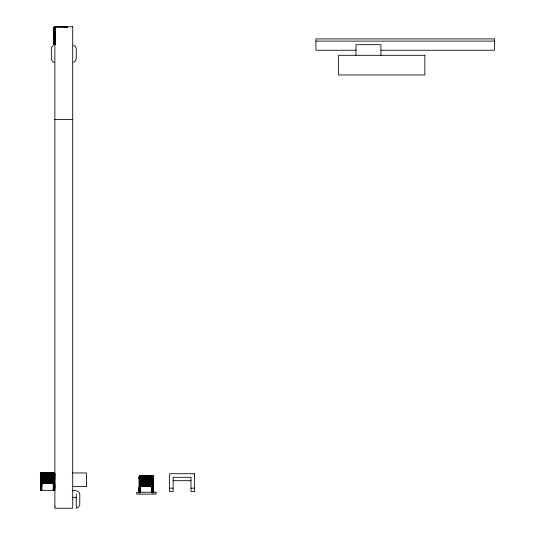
<?xml version="1.0" encoding="UTF-8"?>
<svg xmlns="http://www.w3.org/2000/svg" width="535" height="535" viewBox="0 0 535 535"><rect width="100%" height="100%" fill="white"/><g stroke="black" fill="none" stroke-linecap="round" stroke-linejoin="round"><path stroke-width="0.8" d="M40.861 481.741C40.413 481.045 39.543 475.762 41.87 474.986L53.279 474.986C55.459 474.652 54.182 475.02 53.279 476.779L53.279 472.512L54.289 472.933L54.69 473.789L54.69 490.348L40.439 490.348L40.439 484.944L41.516 483.312L53.279 483.212C54.931 483.185 55.112 487.994 54.289 485.499M54.289 481.741C54.63 481.092 55.774 473.903 53.279 475.822L41.87 475.822L40.439 476.284L40.713 476.698L41.87 476.431L41.87 472.512L40.861 472.947L40.439 474.284L40.459 473.729L40.948 472.873L41.87 473.943L41.87 474.986L40.566 475.187L40.513 473.502L41.643 472.532L53.654 472.586C54.476 472.425 55.212 474.812 54.289 473.769M41.87 473.502L41.543 476.779L41.643 473.943L40.8 473.02L41.87 473.943L41.743 474.866L41.014 474.933L40.573 473.361L41.429 472.586L41.87 472.512L40.948 472.873L41.87 473.502L53.279 473.502C54.878 472.331 55.426 475.354 54.289 475.849M53.935 44.626L53.935 39.222L55.366 37.49L55.366 44.626L53.935 44.626L53.935 39.222L54.356 38.841M53.928 490.348L53.928 483.54L54.71 483.486L54.169 483.821L54.122 490.348M67.29 27.064L55.366 26.951C54.088 26.262 53.781 29.291 53.955 28.007C54.035 27.091 54.924 26.737 55.265 27.733C55.52 31.311 52.738 26.884 55.366 26.79L67.524 27.004L66.775 27.071M139.809 492.782L139.762 486.97L139.22 487.144L139.22 492.768L139.22 488.094L140.464 486.389L152.154 486.368L153.043 487.117L153.485 488.529M153.331 478.738L153.331 478.056L140.645 478.136C138.411 479.186 138.879 475.929 140.645 475.662L152.435 475.735C153.565 475.709 153.685 478.477 153.331 476.545M139.374 479.24L139.24 478.457L152.06 478.484C154.087 479.527 154.04 475.354 152.06 476.652L140.645 476.652C140.471 480.544 138.264 474.819 140.645 476.083L152.06 476.083C154.02 475.441 154.254 479.607 152.06 478.711L139.22 478.658L139.374 476.618L140.645 475.735L139.287 476.652L139.374 478.738M152.709 492.782L152.709 486.683L153.485 486.636L153.331 485.92M40.861 484.215L40.713 486.783L40.439 483.994L41.095 483.673L41.222 486.783L41.362 483.413L40.439 483.486L40.981 483.821L41.028 490.348M54.142 38.721L54.209 41.055L53.935 38.273L54.59 37.952L54.717 41.055L54.858 37.691L53.935 37.764L54.476 38.099L54.523 44.626M41.429 472.599C41.529 471.857 38.761 476.424 41.87 475.561L54.69 475.475L54.637 473.508L53.493 472.532L54.71 475.943L54.316 476.197L54.71 476.645L54.316 476.197L54.664 476.391L54.289 476.685M66.775 26.944L67.617 27.064M139.495 487.425L139.495 492.782M139.729 476.023C142.598 477.514 137.034 479.547 140.324 479.928L140.645 479.581C141.795 477.24 140.17 474.09 139.22 477.086L153.485 477.086L152.281 475.682L140.645 475.822C138.846 475.468 138.612 479.052 140.645 478.29L152.06 478.29C154.287 478.685 153.411 475.755 152.274 475.682C154.281 476.545 153.17 478.678 152.06 479.928L152.06 475.662L152.903 478.043L153.485 478.364L152.06 478.711M40.439 490.348L40.72 484.282M40.439 476.645L40.907 475.541L40.459 475.307L41.683 474.866L40.473 475.475L41.014 475.762M54.55 486.783L54.71 483.994L54.055 483.673L53.928 486.783L53.788 483.413L54.71 483.486L54.055 483.673L54.122 486.783M153.331 489.926L153.485 487.144L152.943 486.97L152.896 492.782M54.403 473.06C54.965 475.709 54.476 475.936 54.289 473.421M41.643 490.348L41.596 483.272L40.439 482.965L54.71 482.965L53.279 483.212L53.279 490.348L53.507 486.783L54.69 486.783L54.617 484.763L54.71 490.348L54.704 485.238M153.478 488.381L153.485 492.768L153.331 487.96M41.87 472.786C40.359 474.063 39.837 477.2 41.87 475.14L53.279 475.14C55.279 475.929 54.951 472.158 53.279 472.786L41.87 472.786C41.202 471.984 41.362 474.157 41.222 472.672M40.861 486.656L40.439 487.666L40.887 483.968L40.439 483.994L40.861 486.783L40.439 487.766L40.861 486.536M54.356 30.127L53.935 29.913L55.366 30.1C52.196 32.087 57.058 24.757 53.955 28.027C54.276 30.395 53.386 34.855 54.356 36.019M54.924 26.864C56.108 26.289 52.403 29.345 55.366 29.144C53.868 26.596 55.399 24.383 55.366 30.709L53.935 31.057M54.69 486.783L54.289 484.57M41.683 474.866L41.262 474.873L40.713 476.698L40.513 473.502L41.422 472.713L41.87 473.294L40.566 476.157L41.87 475.334L53.279 475.334C55.058 475.956 54.583 474.291 53.279 475.14M40.6 486.783L40.647 484.442L40.459 486.783L41.643 486.783L41.683 483.239L40.439 482.965L41.87 483.212L41.87 490.348M55.366 29.612L53.935 30.923L55.038 31.057L55.179 29.144L53.935 29.759L53.995 27.82L55.366 26.79M55.138 44.626L55.179 37.517L53.935 37.243L55.52 37.243M140.424 492.782L140.464 486.389L139.22 486.114L153.485 486.114L152.328 486.422L152.281 492.782M139.22 486.114L140.551 486.368L140.424 489.926L140.377 486.422L139.22 486.114L140.645 486.362L140.424 489.926L139.24 489.926L139.314 487.913L139.22 488.529M152.06 478.29C154.087 479.106 153.645 475.321 152.06 477.086L152.381 479.928L153.217 479.848L152.709 477.086L153.458 476.845M54.51 473.228L41.87 472.933C40.874 473.241 40.125 475.321 41.663 474.986M54.356 28.047L53.955 28.449L55.332 26.864L54.356 28.215L53.935 30.221M53.279 490.348L53.373 483.219L54.71 482.965L53.553 483.272L53.507 490.348M53.279 475.561C55.52 475.896 54.61 472.325 53.279 472.672L41.63 472.632M153.485 486.114L152.154 486.368L152.074 492.702L152.06 486.362L153.485 486.114L152.248 486.389L152.107 492.782M40.861 475.849C39.771 475.668 41.215 474.518 41.402 474.873C39.884 475.06 40.827 472.679 41.837 472.586M53.935 30.923L54.102 29.338L55.179 29.144M139.374 478.912C139.174 477.22 141.394 478.23 140.324 479.928C140.458 474.846 139.127 481.607 139.354 476.504L139.287 492.782L139.24 476.872L139.809 476.07M40.459 486.783L40.493 484.924M53.935 37.243L55.272 37.497L55.138 41.055L55.092 37.55L53.935 37.243L55.366 37.49L55.138 41.055L53.955 41.055L54.028 39.042L54.008 41.055C54.483 36.306 53.246 42.158 54.356 39.771M139.227 488.381L139.24 489.926C139.441 485.125 138.986 490.241 139.374 488.636M41.028 486.783L41.095 483.673L40.439 483.486L41.516 483.312L41.643 486.783L41.87 483.212M54.523 41.055L54.59 37.952L53.935 37.764L55.011 37.584L55.138 41.055M53.721 490.348L53.788 483.413M139.374 489.926L139.428 487.592L139.374 489.926L139.314 487.913M139.809 489.926L139.869 486.823L139.22 486.636L140.29 486.455L140.424 489.926M152.502 492.782L152.569 486.562L153.485 486.636L153.471 489.926L152.281 489.926L152.154 486.368M54.55 473.943C54.523 476.872 52.203 472.993 54.436 473.943C54.597 477.113 52.196 471.743 54.316 473M54.289 486.656L54.71 487.766L54.169 483.821L54.71 483.994L54.349 484.121L54.289 490.348M152.936 479.882L152.06 476.083L152.896 475.996L153.471 477.32L153.471 476.899L153.07 476.083L152.709 476.217M153.331 486.362L152.943 486.97L153.07 489.926L153.043 487.117L153.485 487.144L153.13 487.271L153.07 492.782M41.429 490.348L41.516 483.312M54.924 44.626L55.011 37.584M140.203 492.782L140.29 486.455M54.349 484.121L54.436 486.783L54.503 484.442M54.209 41.055L54.296 38.4L53.935 38.273L54.476 38.099L54.356 44.626M40.713 486.783L40.8 484.121M139.374 479.681L139.374 484.991M139.635 492.782L139.668 487.117L139.22 487.144L139.575 487.271L139.495 489.926L139.428 487.592M153.331 484.991L153.331 479.681M41.643 486.783L41.777 483.219L40.439 482.965M53.373 483.219L53.507 486.783L53.634 483.312L54.71 483.486M53.721 472.586C52.718 472.305 56.911 474.953 53.634 473.167C52.831 474.873 54.175 474.766 54.436 476.698L53.881 476.759C52.885 474.712 56.65 474.772 53.721 472.739M152.281 489.926L152.415 486.455L153.485 486.636L152.836 486.823L152.709 489.926L152.569 486.562M153.204 476.317L152.06 476.444L152.06 478.136L152.06 477.086L152.816 476.886M53.955 40.413L53.935 40.841L54.356 40.038M53.935 39.657L53.988 39.202M53.955 40.7L53.935 41.135L54.356 40.272M40.861 485.76L40.439 486.857L40.861 485.994M40.861 485.499L40.459 486.422M139.374 489.211L139.22 490.006L139.374 489.458M139.374 488.936L139.24 489.572M40.861 484.897L40.459 486.134M40.861 486.783L40.981 483.821L40.439 483.994M139.24 488.963L139.24 489.284M139.575 487.271L139.635 489.926L139.762 486.97L139.22 486.636L140.137 486.562L139.996 489.926L139.869 486.823M40.861 484.57L40.459 485.472M139.454 476.331L140.424 477.086C139.695 479.868 138.719 476.224 140.645 475.936L152.06 475.936C152.595 477.615 154.06 478.417 152.381 479.928M54.356 28.843L53.935 29.492L54.523 27.198M54.356 36.895L53.955 37.223L53.955 39.383M41.643 473.943C41.676 475.896 39.603 475 40.834 473.388M40.861 482.617L40.459 482.944L40.459 485.105M139.809 476.464C139.515 478.959 139.327 478.37 140.645 476.25L152.321 476.143M139.374 485.92L139.24 488.254M54.69 485.472L54.69 482.944L54.289 482.617M54.356 27.86L53.955 28.348L54.088 27.7M41.87 475.334C40.132 476.05 39.924 473.642 40.861 473.769M140.645 476.652L139.889 475.896L140.424 475.682L139.22 477.146L139.635 476.571M54.209 44.626L54.209 27.392L55.138 28.215C54.744 31.318 53.326 25.774 54.991 27.974C56.382 29.432 52.35 30.074 55.366 29.418L53.961 29.458L53.955 28.007L53.968 29.753L55.366 29.84L53.981 30.669L54.757 29.151L55.299 29.144M54.356 40.934L53.935 42.044L54.383 38.246L53.935 38.273M139.374 490.027L139.22 490.916L139.374 490.154M139.374 490.348L139.24 490.669M53.935 42.104L54.356 41.115M40.439 487.833L40.861 486.837M54.356 40.807L53.935 41.944M53.955 29.351C55.259 29.933 52.336 27.338 55.366 28.215M53.935 28.348L54.924 27.131M53.721 472.853L54.71 474.003L40.439 473.943C39.991 475.515 41.422 475.428 41.656 473.843M139.22 477.22L139.287 476.979M139.22 490.996L139.287 490.555M54.356 40.479L53.955 41.563M40.861 486.201L40.459 487.285M54.289 473.589C55.366 474.284 53.881 472.947 53.279 473.716L41.77 473.729M139.24 476.872L139.22 477.434L139.809 476.645M40.459 473.749L40.54 475.02L40.861 473.589M139.22 490.267L139.374 489.679M40.439 476.31L54.062 476.478L54.59 475.187L40.459 475.073L41.87 475.14M152.06 478.136C153.706 477.14 153.665 480.142 152.06 479.581L139.267 479.541L140.645 478.484M139.24 477.133L139.24 478.457M53.279 474.986L53.681 473.829M152.462 476.979L152.187 478.016L153.331 478.109M54.764 31.037C55.7 26.984 52.718 31.832 54.637 29.157M55.138 28.215L55.366 29.258L54.369 29.385L54.329 27.666L53.955 28.114M54.356 28.215C53.848 30.167 55.286 28.663 55.152 28.121M54.69 475.782L54.289 476.056M153.485 479.795L153.017 478.016L152.06 478.972L139.354 479.072M140.544 476.879L152.094 476.645M41.108 474.933L40.473 475.475L40.861 474.565M54.376 475.227C53.955 474.853 55.299 474.003 53.607 476.779L53.881 476.759M54.483 31.01C55.426 29.077 54.115 29.478 54.008 28.215M40.988 476.732L41.362 475.013M139.769 479.882C141.267 477.354 138.184 478.624 140.458 478.016M153.331 488.636C153.759 489.946 153.251 485.706 153.471 489.926M53.955 41.697L54.296 38.4M53.935 36.835L54.356 36.46M40.439 482.557L40.861 482.182M152.662 479.908C152.007 478.638 154.127 475.635 152.06 475.936M153.251 476.886L153.331 478.39M54.924 28.215L53.968 29.753L55.018 29.211L54.122 29.218L54.483 29.157L54.135 28.067M140.13 475.816L140.645 476.444L139.495 479.848M54.483 474.913L53.5 475.14L53.747 475.776C55.66 474.298 52.778 475.093 54.483 474.96M54.51 29.204C53.674 29.01 54.269 30.555 54.349 30.729L53.955 30.06M53.955 41.396L54.356 40.66M40.459 487.117L40.861 486.382M40.513 473.582L40.439 473.943L40.861 473.421M54.256 473.294L54.122 474.899L53.38 472.532M40.573 473.361L40.513 473.91M53.279 476.431L54.122 474.866L54.583 476.157M53.955 40.092L54.356 39.49M40.459 485.82L40.861 485.212M139.24 490.434L139.374 489.866M53.955 39.75L54.356 39.175M54.516 475.508L54.637 475.421M53.279 475.822C54.69 473.308 53.045 476.819 54.71 476.31M54.182 474.893L53.721 475.561M139.22 479.795L139.408 479.567C139.24 477.394 142.21 476.157 139.501 478.878M153.124 476.866L153.264 478.109L153.331 477.086C153.732 478.45 152.883 477.661 152.495 478.711M140.645 478.972L139.347 479.306L139.929 478.022M139.254 478.624L139.809 478.016L139.608 476.832M54.122 473.943L53.507 472.532M152.896 477.086L152.161 475.682M53.955 38.988L54.356 38.493M40.513 473.936L41.282 472.646M54.323 27.96C54.329 30.562 54.075 28.021 54.329 30.02M40.827 473.682L40.593 474.96L41.262 474.873M40.439 476.036C40.392 476.725 41.309 473.849 40.459 475.475M53.955 38.573L54.356 38.119M40.459 484.295L40.861 483.841M139.374 476.484L139.762 478.029M53.955 38.139L54.356 37.724M40.459 483.867L40.861 483.446M40.513 473.649L40.673 473.181L40.713 490.348M54.189 475.113L54.71 475.876L54.289 476.451M40.439 475.943L53.279 476.117C54.43 476.752 55.252 475.294 54.289 475.628M153.331 479.24C153.291 477.748 153.759 478.925 152.836 479.627M139.22 479.092L152.06 479.26C153.799 480.336 153.532 477.681 152.261 478.136M53.406 473.696L53.406 474.866M53.955 37.691L54.356 37.316M40.459 483.413L40.861 483.045M40.887 475.234C40.386 475.829 40.6 476.892 40.834 476.197M54.042 473.736L53.921 474.866L54.71 476.645M53.54 473L41.87 473.101L41.028 473.943M55.205 27.312L54.523 28.215M139.421 476.645L139.809 476.177M139.374 478.109L140.391 476.05M54.349 30.729L53.935 30.314M153.485 478.651L152.06 479.581M153.485 478.511L153.351 476.926M54.095 29.866L54.262 29.371M152.06 478.484L152.896 478.016L152.709 477.086M40.861 475.408C40.473 474.893 41.142 474.826 40.499 475.093M139.374 477.902L139.254 478.303M53.861 473.776L53.981 474.933M54.637 475.996L54.289 476.264M53.279 476.117L53.533 475.561M152.06 479.26L153.331 478.912M41.87 476.117L41.068 476.478M140.645 479.26L139.849 479.621M152.722 478.016C152.074 477.273 153.264 480.196 153.438 479.286M54.389 27.399L54.724 27.104M140.431 476.993L139.668 476.27L140.01 475.976M41.87 475.561L40.774 476.438M140.645 478.711L139.555 479.587M53.955 35.738L54.356 35.564M40.459 481.467L40.861 481.286M54.289 478.016L54.69 477.842M54.209 27.693L54.924 27.278M152.274 478.29L152.656 478.083M54.918 29.84L54.062 30.435M41.422 475.561L40.566 476.157M140.197 478.711L139.347 479.306M54.269 30.716L55.366 30.709M140.645 478.29L139.454 478.357M139.354 478.484L139.642 478.15M40.606 475.06L40.954 475.006M40.861 473.154L41.429 472.853M54.216 38.553L54.095 41.055M153.331 480.611L139.22 480.477M139.374 477.086L139.709 478.029L139.421 476.939M54.985 29.398L54.028 29.98L54.403 30.482M41.65 475.14L40.533 475.702L40.861 476.056M140.264 478.27L139.307 478.852L140.397 478.711M53.955 35.23L54.356 35.103M40.459 480.952L40.861 480.825M54.69 478.35L54.289 478.477M54.216 30.007L54.858 29.285M40.6 475.501L40.861 475.628M53.293 45.522L52.042 46.585L51.333 48.357L51.313 58.683L52.189 61.11L54.175 62.421M40.928 474.926C39.831 475.555 41.937 475.067 41.215 473.716M153.331 481.085L139.22 481.032M153.485 479.186L153.097 479.347M54.383 475.1L54.704 475.274L54.423 474.98M66.875 26.81L67.43 26.971M54.577 475.334L54.476 475.207M53.935 31.13L54.356 31.398M54.924 27.452L54.523 27.593L54.523 27.064M53.955 34.708L54.356 34.635M40.459 480.437L40.861 480.356M54.289 477.12L54.71 476.852L40.439 476.779L40.861 477.12M54.637 478.892L54.289 478.945M54.844 26.944L55.366 26.944M53.48 474.986L53.848 474.873L53.467 474.866M153.364 479.306L153.431 478.838M73.623 62.361L75.535 60.903L76.271 58.415L76.204 48.117L75.381 46.398L73.623 45.268M54.289 477.561L54.69 477.334L40.439 477.327L40.861 477.561M41.429 473L41.028 472.786M40.667 474.96L40.64 473.789M54.717 26.944L54.717 27.512M40.439 475.789L40.439 476.224M55.038 26.864L54.924 26.931M140.524 475.689L140.324 475.735M54.563 30.749L55.366 30.388L54.142 30.214L55.112 29.84M54.71 482.965L53.467 483.239L53.507 486.783M139.615 479.347L139.22 479.186M152.943 478.029L152.435 478.27M54.356 29.465L53.975 29.432M54.57 475.923L53.547 475.822L53.607 476.779M139.448 478.063L153.097 478.036L152.983 476.866M53.955 34.193L54.356 34.166M40.459 479.915L40.861 479.888M54.637 479.4L54.289 479.413M153.057 478.022L153.07 477.086L152.97 478.263L152.308 478.711M54.898 29.157L54.71 27.994M40.727 474.886L40.907 475.541M41.87 475.822L40.72 475.735M139.909 478.049L139.508 478.036L140.444 478.136M55.52 31.605L53.935 31.605L54.356 31.839M53.935 32.16L55.52 32.16M53.935 32.729L55.52 32.729M53.935 33.304L55.52 33.304M53.935 33.879L55.52 33.879M53.935 34.454L55.52 34.454M53.935 35.022L55.52 35.022M53.935 35.591L55.52 35.591M53.935 36.153L55.52 36.153M53.935 36.701L55.52 36.701M315.917 41.115L494.561 41.115M355.989 50.236L315.917 50.236L315.917 38.928L494.561 38.928L494.561 50.236L381.034 50.236M54.871 119.486L72.7 119.486M72.245 472.94L86.396 472.94L86.396 486.469M40.439 477.882L54.71 477.882M40.439 478.45L54.71 478.45M40.439 479.026L54.71 479.026M40.439 479.601L54.71 479.601M139.22 479.928L153.485 479.928M40.439 480.176L54.71 480.176M40.439 480.744L54.71 480.744M173.153 480.677L190.982 480.677M40.439 481.313L54.71 481.313M139.22 481.6L153.485 481.6M40.439 481.874L54.71 481.874M139.22 482.175L153.485 482.175M40.439 482.43L54.71 482.557M139.22 482.751L153.485 482.751M139.22 483.326L153.485 483.326M139.22 483.894L153.485 483.894M139.22 484.463L153.485 484.463M139.22 485.024L153.485 485.024M139.22 485.573L153.485 485.706M72.245 486.489L86.396 486.489M169.582 488.174L173.153 488.174M190.982 488.174L194.553 488.174M72.218 490.862C75 490.06 79.922 490.776 79.835 494.561L79.715 505.194L78.438 507.381L76.271 508.223L76.271 493.986M72.218 497.356L76.271 497.356M152.06 478.972L152.549 479.146L153.104 478.069M41.643 473.288L53.52 473.421M140.424 476.438L152.301 476.571M139.729 478.156L140.431 478.29M54.356 33.692L53.955 33.672M40.861 479.413L40.459 479.393M54.289 479.888L54.69 479.915M54.71 483.994L54.262 483.968L54.71 487.666M53.935 37.764L54.71 37.811L54.717 44.626M139.22 486.636L139.996 486.683L139.996 492.782M40.439 483.486L41.215 483.54L41.222 490.348M152.06 475.816L153.097 476.143M41.055 474.879L40.861 473.943M152.475 478.016L152.281 477.086M54.356 33.223L53.955 33.15M40.861 478.945L40.459 478.872M54.289 480.356L54.69 480.437M54.356 32.755L53.955 32.628M40.861 478.477L40.459 478.35M54.289 480.825L54.69 480.952M54.356 32.294L53.955 32.12M54.289 481.286L54.69 481.467M40.861 478.016L40.459 477.842M53.721 473.174L54.189 472.846M53.721 473L54.122 472.786M54.289 482.182L54.637 482.383M54.677 475.475L54.209 475.24M54.289 474.759L54.71 475.087L54.289 474.565M54.356 30.963L53.955 30.635M40.861 476.685L40.459 476.357M152.709 476.076L153.217 476.264M54.289 483.045L54.69 483.413M152.709 475.963L153.217 476.364M54.289 483.446L54.69 483.867M54.289 483.841L54.69 484.295M54.289 484.215L54.69 484.71M54.289 484.897L54.637 485.312M40.513 475.856L41.616 475.561M54.289 485.212L54.71 485.867M140.645 478.136L140.424 477.086M54.289 485.76L54.69 486.134M54.289 485.994L54.71 486.857L54.69 486.422M54.289 486.201L54.71 487.338L54.289 486.536M54.289 486.382L54.69 487.117M54.289 486.837L54.637 487.305M153.331 476.959L153.331 476.825M153.331 476.712L153.425 476.979M153.331 488.936L153.485 489.378L153.471 488.963M153.331 489.211L153.485 489.712L153.471 489.284M153.331 476.618L153.485 477.146M153.331 489.458L153.485 490.916L153.331 490.348M153.331 489.679L153.471 490.067L153.471 489.572M153.331 489.866L153.471 490.267M153.331 490.027L153.471 490.434M153.331 490.154L153.471 490.568M54.349 473.722L54.423 474.886L54.202 473.722M153.471 487.86L153.217 492.782M54.637 487.405L54.71 487.853M53.507 473.943L53.701 474.866M153.13 487.271L153.217 489.926L153.211 487.425M152.415 486.455L152.502 489.926M140.203 477.086L140.23 478.016M53.634 483.312L53.721 486.783M41.429 473.943L41.449 474.866M152.836 486.823L152.896 489.926M140.137 486.562L140.203 489.926M54.858 37.691L54.924 41.055M41.362 483.413L41.429 486.783M139.274 488.074L139.287 489.926M53.941 39.51L53.955 41.055M54.43 484.282L54.436 486.783M380.927 55.232L380.927 44.693L355.962 44.693L355.962 55.232M153.471 476.872L153.471 492.782M153.331 476.451L153.331 492.782M152.896 475.936L152.896 476.464M140.645 486.362L140.645 492.702M139.809 475.936L139.635 476.919L139.635 476.083M139.495 476.264L139.495 477.006M55.225 506.11L55.225 506.451M54.637 473.508L54.637 490.348M54.55 473.301L54.55 490.348M54.356 27.211L54.356 27.552M54.436 490.348L54.289 473.154M54.095 27.579L54.095 44.626M54.008 27.787L54.008 44.626M40.861 472.933L40.861 490.348M40.6 473.301L40.6 490.348M40.513 473.508L40.513 490.348M54.369 474.906L54.289 473.943L54.343 474.879M72.7 26.75L54.871 26.75L54.871 508.25L72.7 508.25L72.7 26.75M424.857 55.312L338.508 55.312L338.508 74.96L424.857 74.96L424.857 55.312M194.553 473.742L169.582 473.742L169.582 491.545L173.153 491.545L173.153 477.307L190.982 477.307L190.982 491.545L194.553 491.545L194.553 473.742M155.999 492.22L136.719 492.22L136.719 494.106L155.999 494.106L155.999 492.22"/></g></svg>
